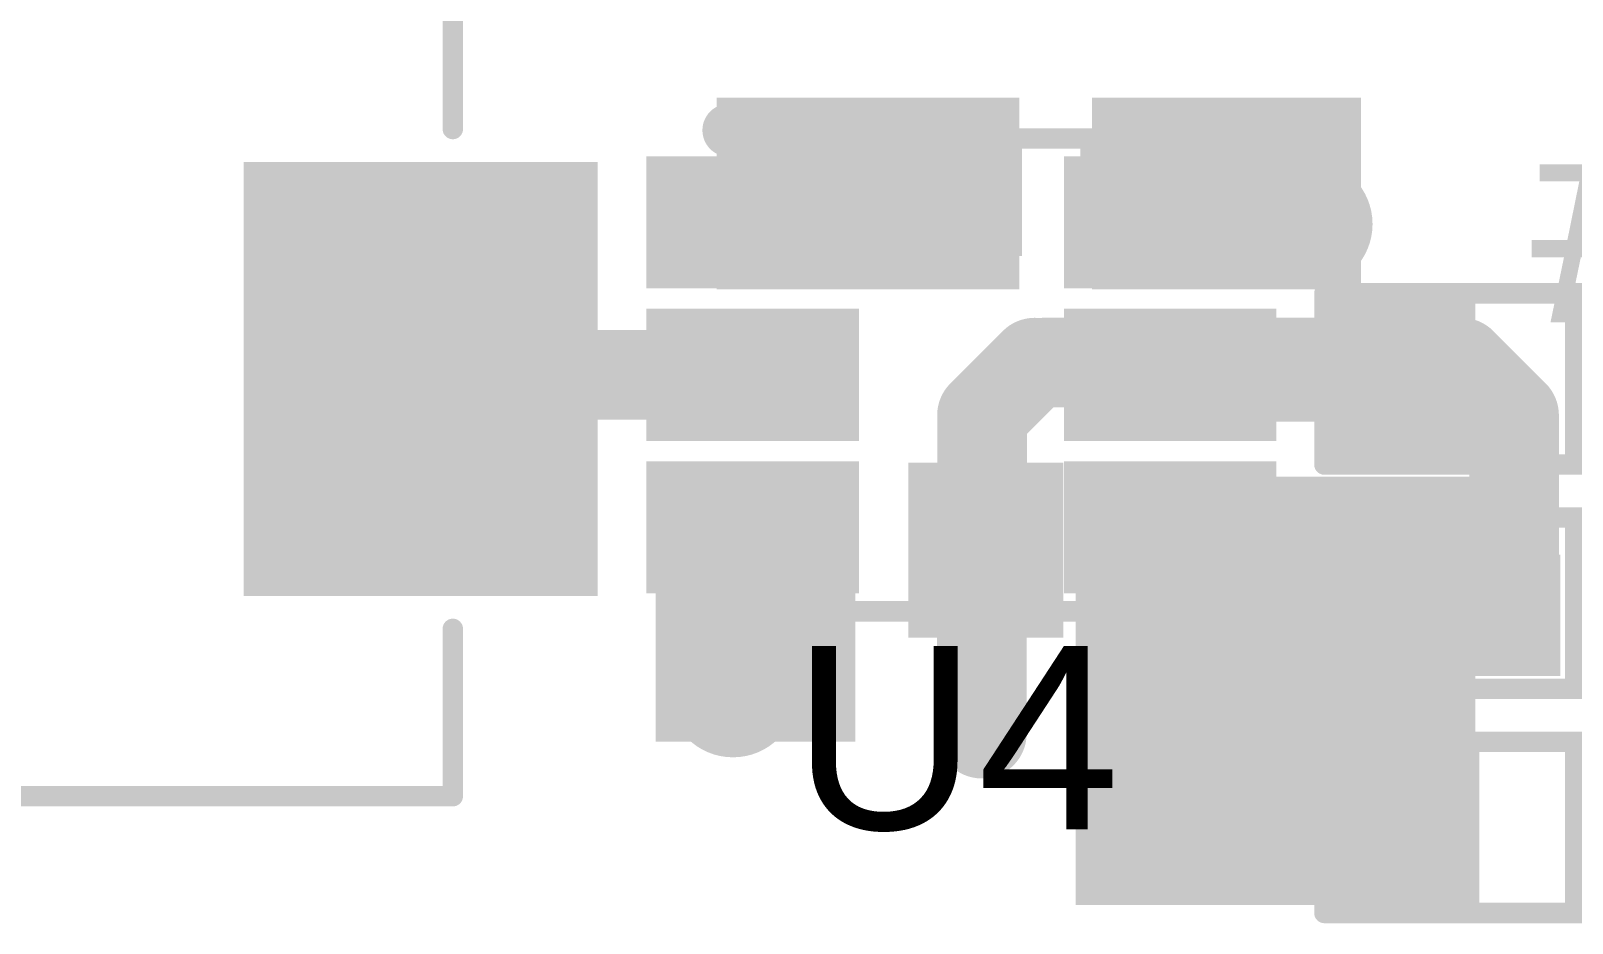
# Model space of a CAD drawing. Header units: millimetres. Extents: x -0.39 to 4.37, y -0.38 to 3.54.
# Drawn here: x 3.0987 to 3.4766, y -0.0817 to 0.1372 of the extents above; entities that cross this region are included whole.
import ezdxf

# ---------------------------------------------------------------- set-up
doc = ezdxf.new("R2010")
doc.units = ezdxf.units.MM
doc.header["$MEASUREMENT"] = 0
for name, color, linetype in [('BottomLayer', 5, 'Continuous'), ('BottomPaste', 16, 'Continuous'), ('BottomSolder', 6, 'Continuous'), ('TopLayer', 1, 'Continuous'), ('TopOverlay', 2, 'Continuous'), ('TopPaste', 8, 'Continuous'), ('TopSolder', 216, 'Continuous'), ('ViaHoleLayer', 16, 'Continuous')]:
    doc.layers.add(name, color=color, linetype=linetype)
doc.styles.add('Arial', font='', dxfattribs={"height": 0.2})
doc.styles.get('Arial').set_extended_font_data('Arial')

# ---------------------------------------------------------------- blocks, each defined once
blk = doc.blocks.new('YSPI0520_2R2M_6')
at = {"layer": 'TopLayer'}
for points in [[(-0.1378, 0.04921), (-0.05906, 0.04921), (-0.05906, -0.04921), (-0.1378, -0.04921)], [(0.05906, 0.04921), (0.1378, 0.04921), (0.1378, -0.04921), (0.05906, -0.04921)]]:
    blk.add_hatch(color=1, dxfattribs=at).paths.add_polyline_path(points)
at = {"layer": 'TopPaste'}
for points in [[(-0.1378, 0.04921), (-0.05906, 0.04921), (-0.05906, -0.04921), (-0.1378, -0.04921)], [(0.05906, 0.04921), (0.1378, 0.04921), (0.1378, -0.04921), (0.05906, -0.04921)]]:
    blk.add_hatch(color=8, dxfattribs=at).paths.add_polyline_path(points)
at = {"layer": 'TopSolder'}
for points in [[(-0.1418, 0.05321), (-0.05506, 0.05321), (-0.05506, -0.05321), (-0.1418, -0.05321)], [(0.05506, 0.05321), (0.1418, 0.05321), (0.1418, -0.05321), (0.05506, -0.05321)]]:
    blk.add_hatch(color=216, dxfattribs=at).paths.add_polyline_path(points)
at = {"layer": 'TopOverlay', "const_width": 0.005}
for points in [[(0.1063, 0.10236), (-0.1063, 0.10236)], [(-0.1063, 0.10236), (-0.1063, 0.0613)], [(0.1063, 0.10236), (0.1063, 0.0613)], [(-0.1063, -0.0613), (-0.1063, -0.10236)], [(0.1063, -0.0613), (0.1063, -0.10236)], [(0.1063, -0.10236), (-0.1063, -0.10236)]]:
    blk.add_lwpolyline(points, dxfattribs=at)
at = {"layer": 'TopOverlay', "const_width": 0.0025}
for points in [[(-0.10755, 0.10236, 1), (-0.10505, 0.10236, 1)], [(-0.10755, 0.10236, 1), (-0.10505, 0.10236, 1)], [(0.10505, 0.10236, 1), (0.10755, 0.10236, 1)], [(0.10505, 0.10236, 1), (0.10755, 0.10236, 1)], [(-0.10755, 0.0613, 1), (-0.10505, 0.0613, 1)], [(0.10505, 0.0613, 1), (0.10755, 0.0613, 1)], [(-0.10755, -0.0613, 1), (-0.10505, -0.0613, 1)], [(0.10505, -0.0613, 1), (0.10755, -0.0613, 1)], [(-0.10755, -0.10236, 1), (-0.10505, -0.10236, 1)], [(-0.10755, -0.10236, 1), (-0.10505, -0.10236, 1)], [(0.10505, -0.10236, 1), (0.10755, -0.10236, 1)], [(0.10505, -0.10236, 1), (0.10755, -0.10236, 1)]]:
    blk.add_lwpolyline(points, format="xyb", close=True, dxfattribs=at)
blk = doc.blocks.new('TPS563201DDCR_89')
at = {"layer": 'TopLayer'}
for points in [[(-0.07323, 0.04961), (-0.02913, 0.04961), (-0.02913, 0.0252), (-0.07323, 0.0252)], [(0.02913, 0.04961), (0.07323, 0.04961), (0.07323, 0.0252), (0.02913, 0.0252)], [(-0.07323, 0.0122), (-0.02913, 0.0122), (-0.02913, -0.0122), (-0.07323, -0.0122)], [(0.02913, 0.0122), (0.07323, 0.0122), (0.07323, -0.0122), (0.02913, -0.0122)], [(-0.07323, -0.0252), (-0.02913, -0.0252), (-0.02913, -0.04961), (-0.07323, -0.04961)], [(0.02913, -0.0252), (0.07323, -0.0252), (0.07323, -0.04961), (0.02913, -0.04961)]]:
    blk.add_hatch(color=1, dxfattribs=at).paths.add_polyline_path(points)
at = {"layer": 'TopPaste'}
for points in [[(-0.07323, 0.04961), (-0.02913, 0.04961), (-0.02913, 0.0252), (-0.07323, 0.0252)], [(0.02913, 0.04961), (0.07323, 0.04961), (0.07323, 0.0252), (0.02913, 0.0252)], [(-0.07323, 0.0122), (-0.02913, 0.0122), (-0.02913, -0.0122), (-0.07323, -0.0122)], [(0.02913, 0.0122), (0.07323, 0.0122), (0.07323, -0.0122), (0.02913, -0.0122)], [(-0.07323, -0.0252), (-0.02913, -0.0252), (-0.02913, -0.04961), (-0.07323, -0.04961)], [(0.02913, -0.0252), (0.07323, -0.0252), (0.07323, -0.04961), (0.02913, -0.04961)]]:
    blk.add_hatch(color=8, dxfattribs=at).paths.add_polyline_path(points)
at = {"layer": 'TopSolder'}
for points in [[(-0.07723, 0.05361), (-0.02513, 0.05361), (-0.02513, 0.0212), (-0.07723, 0.0212)], [(0.02513, 0.05361), (0.07723, 0.05361), (0.07723, 0.0212), (0.02513, 0.0212)], [(-0.07723, 0.0162), (-0.02513, 0.0162), (-0.02513, -0.0162), (-0.07723, -0.0162)], [(0.02513, 0.0162), (0.07723, 0.0162), (0.07723, -0.0162), (0.02513, -0.0162)], [(-0.07723, -0.0212), (-0.02513, -0.0212), (-0.02513, -0.05361), (-0.07723, -0.05361)], [(0.02513, -0.0212), (0.07723, -0.0212), (0.07723, -0.05361), (0.02513, -0.05361)]]:
    blk.add_hatch(color=216, dxfattribs=at).paths.add_polyline_path(points)
at = {"layer": 'TopOverlay'}
for points, const_width in [([(-0.053, 0.06, 1), (-0.061, 0.06, 1)], 0.005), ([(-0.06225, 0.06, 1), (-0.05975, 0.06, 1)], 0.0025), ([(-0.05425, 0.06, 1), (-0.05175, 0.06, 1)], 0.0025), ([(-0.03125, 0.058, 1), (-0.02875, 0.058, 1)], 0.0025), ([(0.03275, 0.058, 1), (0.03525, 0.058, 1)], 0.0025), ([(-0.03125, -0.058, 1), (-0.02875, -0.058, 1)], 0.0025), ([(0.02975, -0.058, 1), (0.03225, -0.058, 1)], 0.0025)]:
    blk.add_lwpolyline(points, format="xyb", close=True, dxfattribs=dict(at, const_width=const_width))
at = {"layer": 'TopOverlay', "const_width": 0.005}
for points in [[(-0.03, 0.058), (0.034, 0.058)], [(-0.03, -0.058), (0.031, -0.058)]]:
    blk.add_lwpolyline(points, dxfattribs=at)
blk = doc.blocks.new('RES0603_180')
at = {"layer": 'TopLayer'}
for points in [[(-0.015, 0.0175), (-0.015, -0.0175), (-0.045, -0.0175), (-0.045, 0.0175)], [(0.045, 0.0175), (0.045, -0.0175), (0.015, -0.0175), (0.015, 0.0175)]]:
    blk.add_hatch(color=1, dxfattribs=at).paths.add_polyline_path(points)
at = {"layer": 'TopPaste'}
for points in [[(-0.015, 0.0175), (-0.015, -0.0175), (-0.045, -0.0175), (-0.045, 0.0175)], [(0.045, 0.0175), (0.045, -0.0175), (0.015, -0.0175), (0.015, 0.0175)]]:
    blk.add_hatch(color=8, dxfattribs=at).paths.add_polyline_path(points)
at = {"layer": 'TopSolder'}
for points in [[(-0.011, 0.0215), (-0.011, -0.0215), (-0.049, -0.0215), (-0.049, 0.0215)], [(0.049, 0.0215), (0.049, -0.0215), (0.011, -0.0215), (0.011, 0.0215)]]:
    blk.add_hatch(color=216, dxfattribs=at).paths.add_polyline_path(points)
at = {"layer": 'TopOverlay', "const_width": 0.005}
for points in [[(-0.048, 0.021), (-0.048, -0.021)], [(0.048, 0.021), (-0.048, 0.021)], [(0.048, 0.021), (0.048, -0.021)], [(0.048, -0.021), (-0.048, -0.021)]]:
    blk.add_lwpolyline(points, dxfattribs=at)
at = {"layer": 'TopOverlay', "const_width": 0.0025}
for points in [[(-0.04925, 0.021, 1), (-0.04675, 0.021, 1)], [(-0.04925, 0.021, 1), (-0.04675, 0.021, 1)], [(0.04675, 0.021, 1), (0.04925, 0.021, 1)], [(0.04675, 0.021, 1), (0.04925, 0.021, 1)], [(-0.04925, -0.021, 1), (-0.04675, -0.021, 1)], [(-0.04925, -0.021, 1), (-0.04675, -0.021, 1)], [(0.04675, -0.021, 1), (0.04925, -0.021, 1)], [(0.04675, -0.021, 1), (0.04925, -0.021, 1)]]:
    blk.add_lwpolyline(points, format="xyb", close=True, dxfattribs=at)
blk = doc.blocks.new('RES0603_181')
at = {"layer": 'TopLayer'}
for points in [[(-0.015, 0.0175), (-0.015, -0.0175), (-0.045, -0.0175), (-0.045, 0.0175)], [(0.045, 0.0175), (0.045, -0.0175), (0.015, -0.0175), (0.015, 0.0175)]]:
    blk.add_hatch(color=1, dxfattribs=at).paths.add_polyline_path(points)
at = {"layer": 'TopPaste'}
for points in [[(-0.015, 0.0175), (-0.015, -0.0175), (-0.045, -0.0175), (-0.045, 0.0175)], [(0.045, 0.0175), (0.045, -0.0175), (0.015, -0.0175), (0.015, 0.0175)]]:
    blk.add_hatch(color=8, dxfattribs=at).paths.add_polyline_path(points)
at = {"layer": 'TopSolder'}
for points in [[(-0.011, 0.0215), (-0.011, -0.0215), (-0.049, -0.0215), (-0.049, 0.0215)], [(0.049, 0.0215), (0.049, -0.0215), (0.011, -0.0215), (0.011, 0.0215)]]:
    blk.add_hatch(color=216, dxfattribs=at).paths.add_polyline_path(points)
at = {"layer": 'TopOverlay', "const_width": 0.005}
for points in [[(0.048, 0.021), (-0.048, 0.021)], [(-0.048, 0.021), (-0.048, -0.021)], [(0.048, 0.021), (0.048, -0.021)], [(0.048, -0.021), (-0.048, -0.021)]]:
    blk.add_lwpolyline(points, dxfattribs=at)
at = {"layer": 'TopOverlay', "const_width": 0.0025}
for points in [[(-0.04925, 0.021, 1), (-0.04675, 0.021, 1)], [(-0.04925, 0.021, 1), (-0.04675, 0.021, 1)], [(0.04675, 0.021, 1), (0.04925, 0.021, 1)], [(0.04675, 0.021, 1), (0.04925, 0.021, 1)], [(-0.04925, -0.021, 1), (-0.04675, -0.021, 1)], [(-0.04925, -0.021, 1), (-0.04675, -0.021, 1)], [(0.04675, -0.021, 1), (0.04925, -0.021, 1)], [(0.04675, -0.021, 1), (0.04925, -0.021, 1)]]:
    blk.add_lwpolyline(points, format="xyb", close=True, dxfattribs=at)
blk = doc.blocks.new('RES0603_182')
at = {"layer": 'TopLayer'}
for points in [[(-0.015, 0.0175), (-0.015, -0.0175), (-0.045, -0.0175), (-0.045, 0.0175)], [(0.045, 0.0175), (0.045, -0.0175), (0.015, -0.0175), (0.015, 0.0175)]]:
    blk.add_hatch(color=1, dxfattribs=at).paths.add_polyline_path(points)
at = {"layer": 'TopPaste'}
for points in [[(-0.015, 0.0175), (-0.015, -0.0175), (-0.045, -0.0175), (-0.045, 0.0175)], [(0.045, 0.0175), (0.045, -0.0175), (0.015, -0.0175), (0.015, 0.0175)]]:
    blk.add_hatch(color=8, dxfattribs=at).paths.add_polyline_path(points)
at = {"layer": 'TopSolder'}
for points in [[(-0.011, 0.0215), (-0.011, -0.0215), (-0.049, -0.0215), (-0.049, 0.0215)], [(0.049, 0.0215), (0.049, -0.0215), (0.011, -0.0215), (0.011, 0.0215)]]:
    blk.add_hatch(color=216, dxfattribs=at).paths.add_polyline_path(points)
at = {"layer": 'TopOverlay', "const_width": 0.005}
for points in [[(-0.048, 0.021), (-0.048, -0.021)], [(0.048, 0.021), (-0.048, 0.021)], [(0.048, 0.021), (0.048, -0.021)], [(0.048, -0.021), (-0.048, -0.021)]]:
    blk.add_lwpolyline(points, dxfattribs=at)
at = {"layer": 'TopOverlay', "const_width": 0.0025}
for points in [[(-0.04925, 0.021, 1), (-0.04675, 0.021, 1)], [(-0.04925, 0.021, 1), (-0.04675, 0.021, 1)], [(0.04675, 0.021, 1), (0.04925, 0.021, 1)], [(0.04675, 0.021, 1), (0.04925, 0.021, 1)], [(-0.04925, -0.021, 1), (-0.04675, -0.021, 1)], [(-0.04925, -0.021, 1), (-0.04675, -0.021, 1)], [(0.04675, -0.021, 1), (0.04925, -0.021, 1)], [(0.04675, -0.021, 1), (0.04925, -0.021, 1)]]:
    blk.add_lwpolyline(points, format="xyb", close=True, dxfattribs=at)
blk = doc.blocks.new('C__0402_B_302')
at = {"layer": 'BottomLayer'}
for points in [[(-0.0095, 0.0125), (-0.0095, -0.0125), (-0.0275, -0.0125), (-0.0275, 0.0125)], [(0.0275, 0.0125), (0.0275, -0.0125), (0.0095, -0.0125), (0.0095, 0.0125)]]:
    blk.add_hatch(color=5, dxfattribs=at).paths.add_polyline_path(points)
at = {"layer": 'BottomPaste'}
for points in [[(-0.0095, 0.0125), (-0.0095, -0.0125), (-0.0275, -0.0125), (-0.0275, 0.0125)], [(0.0275, 0.0125), (0.0275, -0.0125), (0.0095, -0.0125), (0.0095, 0.0125)]]:
    blk.add_hatch(color=16, dxfattribs=at).paths.add_polyline_path(points)
at = {"layer": 'BottomSolder'}
for points in [[(-0.00714, 0.01486), (-0.00714, -0.01486), (-0.02986, -0.01486), (-0.02986, 0.01486)], [(0.02986, 0.01486), (0.02986, -0.01486), (0.00714, -0.01486), (0.00714, 0.01486)]]:
    blk.add_hatch(color=6, dxfattribs=at).paths.add_polyline_path(points)
blk = doc.blocks.new('C___0402_B_306')
at = {"layer": 'BottomLayer'}
for points in [[(-0.0095, 0.0125), (-0.0095, -0.0125), (-0.0275, -0.0125), (-0.0275, 0.0125)], [(0.0275, 0.0125), (0.0275, -0.0125), (0.0095, -0.0125), (0.0095, 0.0125)]]:
    blk.add_hatch(color=5, dxfattribs=at).paths.add_polyline_path(points)
at = {"layer": 'BottomPaste'}
for points in [[(-0.0095, 0.0125), (-0.0095, -0.0125), (-0.0275, -0.0125), (-0.0275, 0.0125)], [(0.0275, 0.0125), (0.0275, -0.0125), (0.0095, -0.0125), (0.0095, 0.0125)]]:
    blk.add_hatch(color=16, dxfattribs=at).paths.add_polyline_path(points)
at = {"layer": 'BottomSolder'}
for points in [[(-0.00714, 0.01486), (-0.00714, -0.01486), (-0.02986, -0.01486), (-0.02986, 0.01486)], [(0.02986, 0.01486), (0.02986, -0.01486), (0.00714, -0.01486), (0.00714, 0.01486)]]:
    blk.add_hatch(color=6, dxfattribs=at).paths.add_polyline_path(points)
blk = doc.blocks.new('C__0603_B_309')
at = {"layer": 'BottomLayer'}
for points in [[(-0.015, 0.0175), (-0.015, -0.0175), (-0.045, -0.0175), (-0.045, 0.0175)], [(0.045, 0.0175), (0.045, -0.0175), (0.015, -0.0175), (0.015, 0.0175)]]:
    blk.add_hatch(color=5, dxfattribs=at).paths.add_polyline_path(points)
at = {"layer": 'BottomPaste'}
for points in [[(-0.015, 0.0175), (-0.015, -0.0175), (-0.045, -0.0175), (-0.045, 0.0175)], [(0.045, 0.0175), (0.045, -0.0175), (0.015, -0.0175), (0.015, 0.0175)]]:
    blk.add_hatch(color=16, dxfattribs=at).paths.add_polyline_path(points)
at = {"layer": 'BottomSolder'}
for points in [[(-0.011, 0.0215), (-0.011, -0.0215), (-0.049, -0.0215), (-0.049, 0.0215)], [(0.049, 0.0215), (0.049, -0.0215), (0.011, -0.0215), (0.011, 0.0215)]]:
    blk.add_hatch(color=6, dxfattribs=at).paths.add_polyline_path(points)
blk = doc.blocks.new('C__0603_B_315')
at = {"layer": 'BottomLayer'}
for points in [[(-0.015, 0.0175), (-0.015, -0.0175), (-0.045, -0.0175), (-0.045, 0.0175)], [(0.045, 0.0175), (0.045, -0.0175), (0.015, -0.0175), (0.015, 0.0175)]]:
    blk.add_hatch(color=5, dxfattribs=at).paths.add_polyline_path(points)
at = {"layer": 'BottomPaste'}
for points in [[(-0.015, 0.0175), (-0.015, -0.0175), (-0.045, -0.0175), (-0.045, 0.0175)], [(0.045, 0.0175), (0.045, -0.0175), (0.015, -0.0175), (0.015, 0.0175)]]:
    blk.add_hatch(color=16, dxfattribs=at).paths.add_polyline_path(points)
at = {"layer": 'BottomSolder'}
for points in [[(-0.011, 0.0215), (-0.011, -0.0215), (-0.049, -0.0215), (-0.049, 0.0215)], [(0.049, 0.0215), (0.049, -0.0215), (0.011, -0.0215), (0.011, 0.0215)]]:
    blk.add_hatch(color=6, dxfattribs=at).paths.add_polyline_path(points)

msp = doc.modelspace()

# ---------------------------------------------------------------- hatches: boundary and pattern name
at = {"layer": 'BottomLayer'}
for points in [[(3.341, 0.12082), (3.26682, 0.12082), (3.26682, 0.07382), (3.341, 0.07382)], [(3.35882, 0.07382), (3.42482, 0.07382), (3.42482, 0.12082), (3.35882, 0.12082)]]:
    msp.add_hatch(color=5, dxfattribs=at).paths.add_polyline_path(points)
h = msp.add_hatch(color=5, dxfattribs=at)
edge = h.paths.add_edge_path()
edge.add_arc((3.30382, 0.08982), 0.01181, 0, 360)
h = msp.add_hatch(color=5, dxfattribs=at)
edge = h.paths.add_edge_path()
edge.add_arc((3.41182, 0.08982), 0.01181, 0, 360)
h = msp.add_hatch(color=5, dxfattribs=at)
edge = h.paths.add_edge_path()
edge.add_arc((3.39082, -0.01118), 0.01181, 0, 360)
h = msp.add_hatch(color=5, dxfattribs=at)
edge = h.paths.add_edge_path()
edge.add_arc((3.27082, -0.02518), 0.01181, 0, 360)
h = msp.add_hatch(color=5, dxfattribs=at)
edge = h.paths.add_edge_path()
edge.add_arc((3.33182, -0.03518), 0.00591, 0, 360)
at = {"layer": 'BottomSolder'}
h = msp.add_hatch(color=6, dxfattribs=at)
edge = h.paths.add_edge_path()
edge.add_arc((3.30382, 0.08982), 0.01581, 0, 360)
h = msp.add_hatch(color=6, dxfattribs=at)
edge = h.paths.add_edge_path()
edge.add_arc((3.41182, 0.08982), 0.01581, 0, 360)
h = msp.add_hatch(color=6, dxfattribs=at)
edge = h.paths.add_edge_path()
edge.add_arc((3.39082, -0.01118), 0.01581, 0, 360)
h = msp.add_hatch(color=6, dxfattribs=at)
edge = h.paths.add_edge_path()
edge.add_arc((3.27082, -0.02518), 0.01581, 0, 360)
h = msp.add_hatch(color=6, dxfattribs=at)
edge = h.paths.add_edge_path()
edge.add_arc((3.33182, -0.03518), 0.00991, 0, 360)
at = {"layer": 'TopLayer'}
h = msp.add_hatch(color=1, dxfattribs=at)
edge = h.paths.add_edge_path()
edge.add_arc((3.30382, 0.08982), 0.01181, 0, 360)
h = msp.add_hatch(color=1, dxfattribs=at)
edge = h.paths.add_edge_path()
edge.add_arc((3.41182, 0.08982), 0.01181, 0, 360)
for points in [[(3.25182, -0.03718), (3.30082, -0.03718), (3.30082, 0.02882), (3.25182, 0.02882)], [(3.35482, -0.07718), (3.45282, -0.07718), (3.45282, 0.02782), (3.35482, 0.02782)]]:
    msp.add_hatch(color=1, dxfattribs=at).paths.add_polyline_path(points)
h = msp.add_hatch(color=1, dxfattribs=at)
edge = h.paths.add_edge_path()
edge.add_arc((3.39082, -0.01118), 0.01181, 0, 360)
h = msp.add_hatch(color=1, dxfattribs=at)
edge = h.paths.add_edge_path()
edge.add_arc((3.27082, -0.02518), 0.01181, 0, 360)
h = msp.add_hatch(color=1, dxfattribs=at)
edge = h.paths.add_edge_path()
edge.add_arc((3.33182, -0.03518), 0.00591, 0, 360)
at = {"layer": 'TopSolder'}
h = msp.add_hatch(color=216, dxfattribs=at)
edge = h.paths.add_edge_path()
edge.add_arc((3.30382, 0.08982), 0.01581, 0, 360)
h = msp.add_hatch(color=216, dxfattribs=at)
edge = h.paths.add_edge_path()
edge.add_arc((3.41182, 0.08982), 0.01581, 0, 360)
h = msp.add_hatch(color=216, dxfattribs=at)
edge = h.paths.add_edge_path()
edge.add_arc((3.39082, -0.01118), 0.01581, 0, 360)
h = msp.add_hatch(color=216, dxfattribs=at)
edge = h.paths.add_edge_path()
edge.add_arc((3.27082, -0.02518), 0.01581, 0, 360)
h = msp.add_hatch(color=216, dxfattribs=at)
edge = h.paths.add_edge_path()
edge.add_arc((3.33182, -0.03518), 0.00991, 0, 360)
at = {"layer": 'ViaHoleLayer'}
h = msp.add_hatch(color=16, dxfattribs=at)
edge = h.paths.add_edge_path()
edge.add_arc((3.30382, 0.08982), 0.00591, 0, 360)
h = msp.add_hatch(color=16, dxfattribs=at)
edge = h.paths.add_edge_path()
edge.add_arc((3.41182, 0.08982), 0.00591, 0, 360)
h = msp.add_hatch(color=16, dxfattribs=at)
edge = h.paths.add_edge_path()
edge.add_arc((3.39082, -0.01118), 0.00591, 0, 360)
h = msp.add_hatch(color=16, dxfattribs=at)
edge = h.paths.add_edge_path()
edge.add_arc((3.27082, -0.02518), 0.00591, 0, 360)
h = msp.add_hatch(color=16, dxfattribs=at)
edge = h.paths.add_edge_path()
edge.add_arc((3.33182, -0.03518), 0.00394, 0, 360)

# ---------------------------------------------------------------- linework, layer by layer
at = {"layer": 'BottomLayer', "const_width": 0.022}
for points in [[(3.33188, 0.04293), (3.34477, 0.05582)], [(3.34677, 0.05582), (3.44844, 0.05582)], [(3.44944, 0.05582), (3.46232, 0.04293)], [(3.33188, 0.01188), (3.33188, 0.04293)], [(3.46232, -0.00618), (3.46232, 0.04293)], [(3.33282, 0.00982), (3.33488, 0.01188)], [(3.27113, 0.00813), (3.27282, 0.00982)], [(3.27113, -0.02487), (3.27113, 0.00813)], [(3.33182, 0.00882), (3.33282, 0.00982)], [(3.33182, -0.03518), (3.33182, 0.00882)], [(3.39082, -0.01118), (3.42182, -0.01118)], [(3.42182, -0.01118), (3.43482, -0.02418)], [(3.27082, -0.02518), (3.27113, -0.02487)], [(3.43482, -0.05818), (3.43482, -0.02418)]]:
    msp.add_lwpolyline(points, dxfattribs=at)
at = {"layer": 'BottomLayer', "const_width": 0.011}
for points in [[(3.33927, 0.05582, 1), (3.35027, 0.05582, 1)], [(3.34127, 0.05582, 1), (3.35227, 0.05582, 1)], [(3.44294, 0.05582, 1), (3.45394, 0.05582, 1)], [(3.44394, 0.05582, 1), (3.45494, 0.05582, 1)], [(3.32638, 0.04293, 1), (3.33738, 0.04293, 1)], [(3.32638, 0.04293, 1), (3.33738, 0.04293, 1)], [(3.45682, 0.04293, 1), (3.46782, 0.04293, 1)], [(3.45682, 0.04293, 1), (3.46782, 0.04293, 1)], [(3.32638, 0.01188, 1), (3.33738, 0.01188, 1)], [(3.32938, 0.01188, 1), (3.34038, 0.01188, 1)], [(3.26563, 0.00813, 1), (3.27663, 0.00813, 1)], [(3.26563, 0.00813, 1), (3.27663, 0.00813, 1)], [(3.26732, 0.00982, 1), (3.27832, 0.00982, 1)], [(3.32632, 0.00882, 1), (3.33732, 0.00882, 1)], [(3.32632, 0.00882, 1), (3.33732, 0.00882, 1)], [(3.32732, 0.00982, 1), (3.33832, 0.00982, 1)], [(3.32732, 0.00982, 1), (3.33832, 0.00982, 1)], [(3.45682, -0.00618, 1), (3.46782, -0.00618, 1)], [(3.38532, -0.01118, 1), (3.39632, -0.01118, 1)], [(3.41632, -0.01118, 1), (3.42732, -0.01118, 1)], [(3.41632, -0.01118, 1), (3.42732, -0.01118, 1)], [(3.26532, -0.02518, 1), (3.27632, -0.02518, 1)], [(3.26563, -0.02487, 1), (3.27663, -0.02487, 1)], [(3.26563, -0.02487, 1), (3.27663, -0.02487, 1)], [(3.42932, -0.02418, 1), (3.44032, -0.02418, 1)], [(3.42932, -0.02418, 1), (3.44032, -0.02418, 1)], [(3.32632, -0.03518, 1), (3.33732, -0.03518, 1)], [(3.42932, -0.05818, 1), (3.44032, -0.05818, 1)]]:
    msp.add_lwpolyline(points, format="xyb", close=True, dxfattribs=at)
at = {"layer": 'TopLayer', "const_width": 0.022}
for points in [[(3.27564, 0.09022), (3.27604, 0.08982)], [(3.27604, 0.08982), (3.30382, 0.08982)], [(3.378, 0.09022), (3.37841, 0.08982)], [(3.37841, 0.08982), (3.41182, 0.08982)], [(3.19425, 0.05182), (3.19525, 0.05282)], [(3.19525, 0.05282), (3.27564, 0.05282)], [(3.378, 0.05282), (3.3785, 0.05232)], [(3.3785, 0.05232), (3.43332, 0.05232)], [(3.43332, 0.05232), (3.43382, 0.05182)], [(3.26982, -0.02618), (3.27082, -0.02518)]]:
    msp.add_lwpolyline(points, dxfattribs=at)
at = {"layer": 'TopLayer', "const_width": 0.011}
for points in [[(3.27014, 0.09022, 1), (3.28114, 0.09022, 1)], [(3.27054, 0.08982, 1), (3.28154, 0.08982, 1)], [(3.27054, 0.08982, 1), (3.28154, 0.08982, 1)], [(3.29832, 0.08982, 1), (3.30932, 0.08982, 1)], [(3.3725, 0.09022, 1), (3.3835, 0.09022, 1)], [(3.37291, 0.08982, 1), (3.38391, 0.08982, 1)], [(3.37291, 0.08982, 1), (3.38391, 0.08982, 1)], [(3.40632, 0.08982, 1), (3.41732, 0.08982, 1)], [(3.18875, 0.05182, 1), (3.19975, 0.05182, 1)], [(3.18975, 0.05282, 1), (3.20075, 0.05282, 1)], [(3.18975, 0.05282, 1), (3.20075, 0.05282, 1)], [(3.27014, 0.05282, 1), (3.28114, 0.05282, 1)], [(3.3725, 0.05282, 1), (3.3835, 0.05282, 1)], [(3.373, 0.05232, 1), (3.384, 0.05232, 1)], [(3.373, 0.05232, 1), (3.384, 0.05232, 1)], [(3.42782, 0.05232, 1), (3.43882, 0.05232, 1)], [(3.42782, 0.05232, 1), (3.43882, 0.05232, 1)], [(3.42832, 0.05182, 1), (3.43932, 0.05182, 1)], [(3.26532, -0.02518, 1), (3.27632, -0.02518, 1)], [(3.26432, -0.02618, 1), (3.27532, -0.02618, 1)]]:
    msp.add_lwpolyline(points, format="xyb", close=True, dxfattribs=at)

# ---------------------------------------------------------------- block references
at = {"rotation": 180}
for name, p in [('YSPI0520_2R2M_6', (3.09582, 0.05182)), ('C___0402_B_306', (3.34882, 0.09682)), ('RES0603_182', (3.46382, 0.05182)), ('C__0603_B_315', (3.30282, 0.00982)), ('RES0603_180', (3.46382, -0.00318)), ('C__0402_B_302', (3.48082, -0.00618)), ('RES0603_181', (3.46382, -0.05818))]:
    msp.add_blockref(name, p, dxfattribs=at)
for name, p in [('TPS563201DDCR_89', (3.32682, 0.05282)), ('C__0603_B_309', (3.46482, -0.05818))]:
    msp.add_blockref(name, p)

# ---------------------------------------------------------------- texts
at = {"layer": 'TopOverlay', "style": 'Arial'}
msp.add_text('#', height=0.055, rotation=180, dxfattribs=at).set_placement((3.509, 0.12041))
msp.add_text('U4', height=0.045, dxfattribs=at).set_placement((3.28533, -0.05867))

doc.saveas('drawing.dxf')
